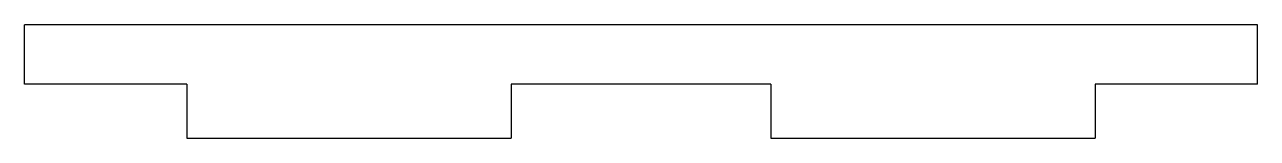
# Model space of a CAD drawing. Header units: millimetres. Extents: x -114 to 0, y -5 to 6.
import ezdxf

# ---------------------------------------------------------------- set-up
doc = ezdxf.new("R2010")
doc.units = ezdxf.units.MM

msp = doc.modelspace()

# ---------------------------------------------------------------- linework, layer by layer
at = {"color": 7, "linetype": 'Continuous', "lineweight": 25}
for p, q in [((-114, 0), (-114, 5.5)), ((0, 5.5), (-114, 5.5)), ((0, 0), (0, 5.5)), ((-99, 0), (-114, 0)), ((-99, 0), (-99, -5)), ((-69, 0), (-69, -5)), ((-45, 0), (-69, 0)), ((-45, 0), (-45, -5)), ((-15, 0), (-15, -5)), ((0, 0), (-15, 0)), ((-99, -5), (-69, -5)), ((-45, -5), (-15, -5))]:
    msp.add_line(p, q, dxfattribs=at)

doc.saveas('drawing.dxf')
